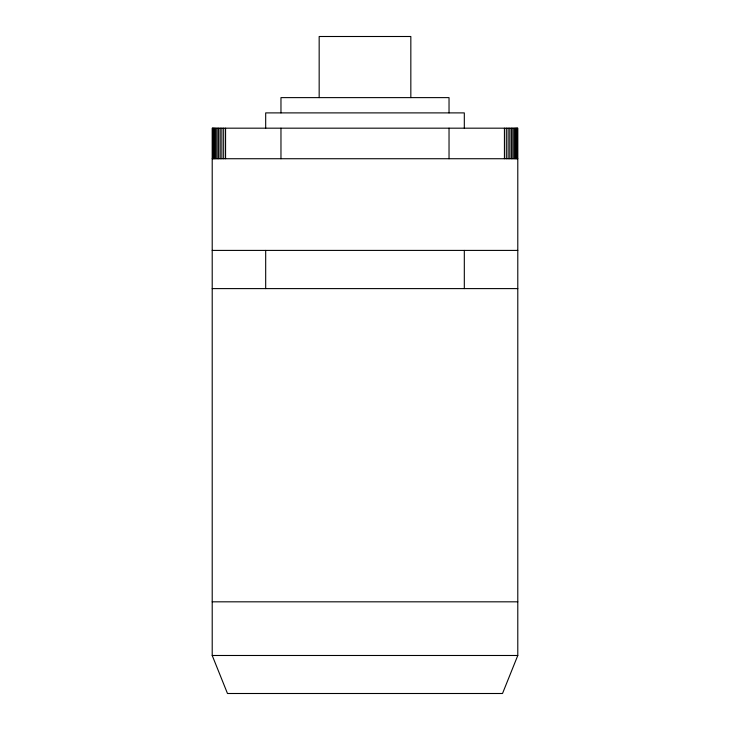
<?xml version="1.0" encoding="UTF-8"?>
<svg xmlns="http://www.w3.org/2000/svg" width="730" height="730" viewBox="0 0 730 730"><rect width="100%" height="100%" fill="white"/><g stroke="black" fill="none" stroke-linecap="round" stroke-linejoin="round"><path stroke-width="1.09" d="M517.789 655.485L502.514 693.5L227.486 693.5L212.211 655.485L212.211 128.179L517.789 128.179L517.789 655.485L212.211 655.485M212.211 158.729L517.789 158.729M212.211 250.408L517.789 250.408M212.211 288.605L517.789 288.605M212.211 601.821L517.789 601.821M517.479 128.179L517.479 158.729M516.949 128.179L516.949 158.729M516.21 128.179L516.21 158.729M515.27 128.179L515.27 158.729M514.148 128.179L514.148 158.729M512.852 128.179L512.852 158.729M511.402 128.179L511.402 158.729M509.814 128.179L509.814 158.729M508.107 128.179L508.107 158.729M506.301 128.179L506.301 158.729M504.43 128.179L504.43 158.729M464.316 128.179L464.316 112.894L265.684 112.894L265.684 128.179M464.316 250.408L464.316 288.605M449.032 112.894L449.032 97.619L280.968 97.619L280.968 112.894M449.032 128.179L449.032 158.729M410.835 97.619L410.835 36.5L319.165 36.5L319.165 97.619M280.968 128.179L280.968 158.729M265.684 250.408L265.684 288.605M225.57 128.179L225.57 158.729M223.699 128.179L223.699 158.729M221.893 128.179L221.893 158.729M220.186 128.179L220.186 158.729M218.599 128.179L218.599 158.729M217.148 128.179L217.148 158.729M215.852 128.179L215.852 158.729M214.73 128.179L214.73 158.729M213.79 128.179L213.79 158.729M213.05 128.179L213.05 158.729M212.521 128.179L212.521 158.729"/></g></svg>
